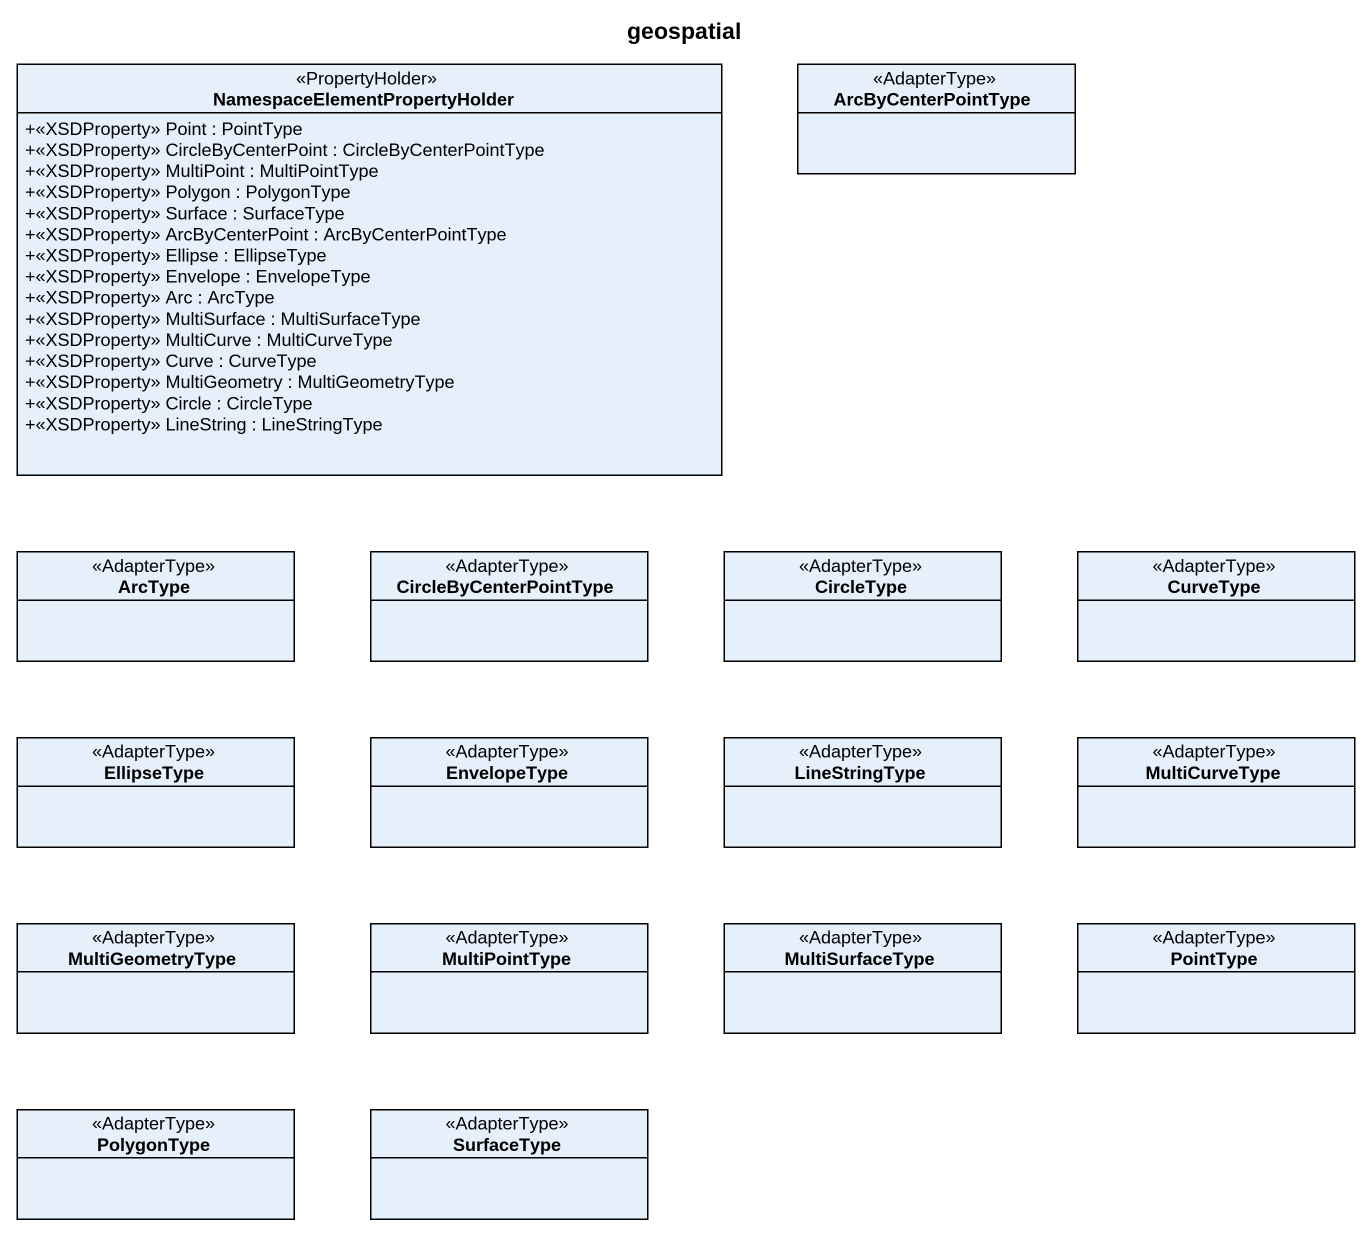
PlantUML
@startuml
title geospatial
hide circle
hide empty members
skinparam classAttributeIconSize 0
class "NamespaceElementPropertyHolder" as NamespaceElementPropertyHold <<PropertyHolder>> {
  +<<XSDProperty>> Point : PointType
  +<<XSDProperty>> CircleByCenterPoint : CircleByCenterPointType
  +<<XSDProperty>> MultiPoint : MultiPointType
  +<<XSDProperty>> Polygon : PolygonType
  +<<XSDProperty>> Surface : SurfaceType
  +<<XSDProperty>> ArcByCenterPoint : ArcByCenterPointType
  +<<XSDProperty>> Ellipse : EllipseType
  +<<XSDProperty>> Envelope : EnvelopeType
  +<<XSDProperty>> Arc : ArcType
  +<<XSDProperty>> MultiSurface : MultiSurfaceType
  +<<XSDProperty>> MultiCurve : MultiCurveType
  +<<XSDProperty>> Curve : CurveType
  +<<XSDProperty>> MultiGeometry : MultiGeometryType
  +<<XSDProperty>> Circle : CircleType
  +<<XSDProperty>> LineString : LineStringType
}
class ArcByCenterPointType <<AdapterType>>
class ArcType <<AdapterType>>
class CircleByCenterPointType <<AdapterType>>
class CircleType <<AdapterType>>
class CurveType <<AdapterType>>
class EllipseType <<AdapterType>>
class EnvelopeType <<AdapterType>>
class LineStringType <<AdapterType>>
class MultiCurveType <<AdapterType>>
class MultiGeometryType <<AdapterType>>
class MultiPointType <<AdapterType>>
class MultiSurfaceType <<AdapterType>>
class PointType <<AdapterType>>
class PolygonType <<AdapterType>>
class SurfaceType <<AdapterType>>
@enduml
